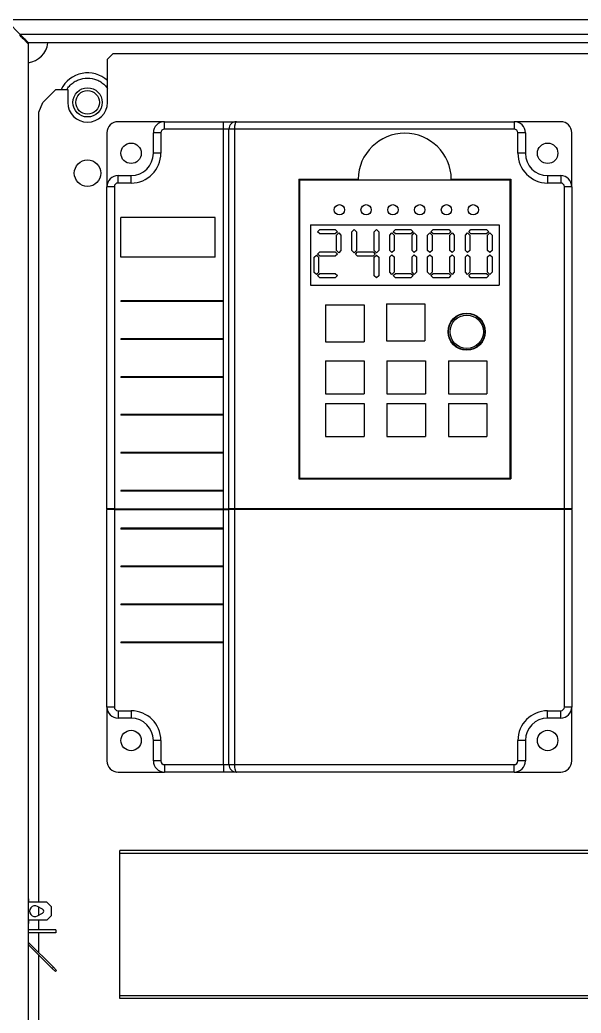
# Model space of a CAD drawing. Header units: millimetres. Extents: x 0 to 279, y 0 to 216.
# Drawn here: x 46.9 to 84.7, y 111.1 to 177.9 of the extents above; entities that cross this region are included whole.
import ezdxf

# ---------------------------------------------------------------- set-up
doc = ezdxf.new("R2010")
doc.units = ezdxf.units.MM

msp = doc.modelspace()

# ---------------------------------------------------------------- linework, layer by layer
at = {"color": 7, "linetype": 'Continuous', "lineweight": 25}
for p, q in [((46.11, 177.787), (46.953, 176.944)), ((140.411, 177.922), (46.166, 177.922)), ((139.624, 176.944), (46.953, 176.944)), ((47.486, 176.321), (47.486, 59.406)), ((139.046, 176.366), (47.531, 176.366)), ((53.195, 175.648), (52.814, 175.267)), ((52.814, 172.372), (52.814, 175.267)), ((53.195, 175.648), (105.944, 175.648)), ((48.47, 172.365), (49.353, 173.248)), ((49.353, 173.248), (50.147, 173.248)), ((50.147, 173.248), (50.147, 172.372)), ((48.203, 171.718), (48.47, 172.365)), ((48.203, 118.57), (48.203, 171.718)), ((56.656, 171.071), (53.531, 171.071)), ((56.656, 170.571), (56.656, 171.071)), ((56.656, 171.071), (60.607, 171.071)), ((60.607, 170.571), (60.607, 171.071)), ((60.607, 171.071), (61.482, 171.071)), ((61.482, 171.071), (80.156, 171.071)), ((83.281, 171.071), (80.156, 171.071)), ((80.156, 171.071), (80.156, 170.571)), ((60.607, 170.571), (56.656, 170.571)), ((60.982, 170.571), (60.607, 170.571)), ((60.607, 159.019), (60.607, 170.571)), ((61.357, 170.571), (60.982, 170.571)), ((60.982, 145.036), (60.982, 170.571)), ((80.156, 170.571), (61.357, 170.571)), ((61.357, 170.571), (61.357, 145.036)), ((52.781, 170.321), (52.781, 166.696)), ((55.906, 168.946), (55.906, 170.321)), ((56.406, 170.321), (55.906, 170.321)), ((56.406, 170.321), (56.406, 168.946)), ((80.406, 168.946), (80.406, 170.321)), ((80.906, 170.321), (80.406, 170.321)), ((80.906, 170.321), (80.906, 168.946)), ((84.031, 166.696), (84.031, 170.321)), ((56.406, 168.946), (55.906, 168.946)), ((80.906, 168.946), (80.406, 168.946)), ((53.531, 166.946), (53.531, 167.446)), ((53.531, 167.446), (54.406, 167.446)), ((54.406, 166.946), (54.406, 167.446)), ((65.675, 167.21), (65.675, 147.04)), ((65.675, 167.21), (69.666, 167.21)), ((65.725, 167.16), (65.725, 147.09)), ((65.725, 167.16), (79.873, 167.16)), ((75.932, 167.21), (79.923, 167.21)), ((79.873, 167.16), (79.873, 147.09)), ((79.923, 167.21), (79.923, 147.04)), ((82.406, 167.446), (83.281, 167.446)), ((82.406, 167.446), (82.406, 166.946)), ((83.281, 167.446), (83.281, 166.946)), ((52.781, 145.036), (52.781, 166.696)), ((53.281, 166.696), (52.781, 166.696)), ((53.281, 166.696), (53.281, 145.036)), ((54.406, 166.946), (53.531, 166.946)), ((83.281, 166.946), (82.406, 166.946)), ((83.531, 145.036), (83.531, 166.696)), ((84.031, 166.696), (83.531, 166.696)), ((84.031, 166.696), (84.031, 145.036)), ((53.711, 161.958), (53.711, 164.618)), ((60.056, 164.618), (53.711, 164.618)), ((60.056, 161.958), (60.056, 164.618)), ((66.456, 164.125), (79.142, 164.125)), ((66.456, 164.125), (66.456, 160.067)), ((66.939, 163.668), (67.088, 163.817)), ((67.088, 163.817), (68.134, 163.817)), ((68.134, 163.817), (68.283, 163.668)), ((69.253, 163.668), (69.403, 163.817)), ((69.403, 163.817), (69.552, 163.668)), ((70.75, 163.668), (70.899, 163.817)), ((70.899, 163.817), (71.049, 163.668)), ((72.019, 163.668), (72.168, 163.817)), ((72.168, 163.817), (73.214, 163.817)), ((73.214, 163.817), (73.363, 163.668)), ((74.559, 163.668), (74.708, 163.817)), ((74.708, 163.817), (75.755, 163.817)), ((75.755, 163.817), (75.904, 163.668)), ((77.099, 163.668), (77.248, 163.817)), ((77.248, 163.817), (78.295, 163.817)), ((78.295, 163.817), (78.444, 163.668)), ((79.142, 164.125), (79.142, 160.067)), ((67.088, 163.518), (66.939, 163.668)), ((68.134, 163.518), (67.088, 163.518)), ((68.283, 163.668), (68.134, 163.518)), ((68.21, 163.443), (68.359, 163.592)), ((68.21, 162.396), (68.21, 163.443)), ((68.359, 163.592), (68.509, 163.443)), ((68.509, 163.443), (68.509, 162.396)), ((69.253, 162.396), (69.253, 163.668)), ((69.552, 163.668), (69.552, 162.396)), ((70.75, 162.396), (70.75, 163.668)), ((71.049, 163.668), (71.049, 162.396)), ((71.793, 163.443), (71.943, 163.592)), ((71.793, 162.413), (71.793, 163.443)), ((71.943, 163.592), (72.093, 163.443)), ((72.168, 163.518), (72.019, 163.668)), ((72.093, 163.443), (72.093, 162.413)), ((73.214, 163.518), (72.168, 163.518)), ((73.363, 163.668), (73.214, 163.518)), ((73.29, 163.443), (73.44, 163.592)), ((73.29, 162.413), (73.29, 163.443)), ((73.44, 163.592), (73.589, 163.443)), ((73.589, 163.443), (73.589, 162.413)), ((74.333, 163.443), (74.483, 163.592)), ((74.333, 162.413), (74.333, 163.443)), ((74.483, 163.592), (74.633, 163.443)), ((74.708, 163.518), (74.559, 163.668)), ((74.633, 163.443), (74.633, 162.413)), ((75.755, 163.518), (74.708, 163.518)), ((75.904, 163.668), (75.755, 163.518)), ((75.83, 163.443), (75.98, 163.592)), ((75.83, 162.413), (75.83, 163.443)), ((75.98, 163.592), (76.129, 163.443)), ((76.129, 163.443), (76.129, 162.413)), ((76.874, 163.443), (77.023, 163.592)), ((76.874, 162.413), (76.874, 163.443)), ((77.023, 163.592), (77.173, 163.443)), ((77.248, 163.518), (77.099, 163.668)), ((77.173, 163.443), (77.173, 162.413)), ((78.295, 163.518), (77.248, 163.518)), ((78.444, 163.668), (78.295, 163.518)), ((78.37, 163.443), (78.52, 163.592)), ((78.37, 162.413), (78.37, 163.443)), ((78.52, 163.592), (78.67, 163.443)), ((78.67, 163.443), (78.67, 162.413)), ((68.359, 162.247), (68.21, 162.396)), ((68.509, 162.396), (68.359, 162.247)), ((69.403, 162.247), (69.253, 162.396)), ((69.552, 162.396), (69.403, 162.247)), ((70.899, 162.247), (70.75, 162.396)), ((71.049, 162.396), (70.899, 162.247)), ((71.943, 162.266), (71.793, 162.413)), ((72.093, 162.413), (71.943, 162.266)), ((73.44, 162.266), (73.29, 162.413)), ((73.589, 162.413), (73.44, 162.266)), ((74.483, 162.266), (74.333, 162.413)), ((74.633, 162.413), (74.483, 162.266)), ((75.98, 162.266), (75.83, 162.413)), ((76.129, 162.413), (75.98, 162.266)), ((77.023, 162.266), (76.874, 162.413)), ((77.173, 162.413), (77.023, 162.266)), ((78.52, 162.266), (78.37, 162.413)), ((78.67, 162.413), (78.52, 162.266)), ((60.056, 161.958), (53.711, 161.958)), ((66.713, 161.948), (66.863, 162.095)), ((66.713, 160.938), (66.713, 161.948)), ((66.863, 162.095), (67.012, 161.948)), ((66.939, 162.171), (67.088, 162.321)), ((67.088, 162.021), (66.939, 162.171)), ((67.012, 161.948), (67.012, 160.938)), ((67.088, 162.321), (68.134, 162.321)), ((68.134, 162.021), (67.088, 162.021)), ((68.134, 162.321), (68.283, 162.171)), ((68.283, 162.171), (68.134, 162.021)), ((69.479, 162.171), (69.628, 162.321)), ((69.628, 162.021), (69.479, 162.171)), ((69.628, 162.321), (70.674, 162.321)), ((70.674, 162.021), (69.628, 162.021)), ((70.674, 162.321), (70.823, 162.171)), ((70.823, 162.171), (70.674, 162.021)), ((70.75, 161.948), (70.899, 162.095)), ((70.75, 160.712), (70.75, 161.948)), ((70.899, 162.095), (71.049, 161.948)), ((71.049, 161.948), (71.049, 160.712)), ((71.793, 161.97), (71.943, 162.117)), ((71.793, 160.939), (71.793, 161.97)), ((71.943, 162.117), (72.093, 161.97)), ((72.093, 161.97), (72.093, 160.939)), ((73.29, 161.97), (73.44, 162.117)), ((73.29, 160.939), (73.29, 161.97)), ((73.44, 162.117), (73.589, 161.97)), ((73.589, 161.97), (73.589, 160.939)), ((74.333, 161.97), (74.483, 162.117)), ((74.333, 160.939), (74.333, 161.97)), ((74.483, 162.117), (74.633, 161.97)), ((74.633, 161.97), (74.633, 160.939)), ((75.83, 161.97), (75.98, 162.117)), ((75.83, 160.939), (75.83, 161.97)), ((75.98, 162.117), (76.129, 161.97)), ((76.129, 161.97), (76.129, 160.939)), ((76.874, 161.97), (77.023, 162.117)), ((76.874, 160.939), (76.874, 161.97)), ((77.023, 162.117), (77.173, 161.97)), ((77.173, 161.97), (77.173, 160.939)), ((78.37, 161.97), (78.52, 162.117)), ((78.37, 160.939), (78.37, 161.97)), ((78.52, 162.117), (78.67, 161.97)), ((78.67, 161.97), (78.67, 160.939)), ((66.863, 160.791), (66.713, 160.938)), ((67.012, 160.938), (66.863, 160.791)), ((66.939, 160.716), (67.088, 160.867)), ((67.088, 160.567), (66.939, 160.716)), ((67.088, 160.867), (68.134, 160.867)), ((68.134, 160.567), (67.088, 160.567)), ((68.134, 160.867), (68.283, 160.716)), ((68.283, 160.716), (68.134, 160.567)), ((70.899, 160.567), (70.75, 160.712)), ((71.049, 160.712), (70.899, 160.567)), ((71.943, 160.791), (71.793, 160.939)), ((72.093, 160.939), (71.943, 160.791)), ((72.019, 160.716), (72.168, 160.867)), ((72.168, 160.567), (72.019, 160.716)), ((72.168, 160.867), (73.214, 160.867)), ((73.214, 160.567), (72.168, 160.567)), ((73.214, 160.867), (73.363, 160.716)), ((73.363, 160.716), (73.214, 160.567)), ((73.44, 160.791), (73.29, 160.939)), ((73.589, 160.939), (73.44, 160.791)), ((74.483, 160.791), (74.333, 160.939)), ((74.633, 160.939), (74.483, 160.791)), ((74.559, 160.716), (74.708, 160.867)), ((74.708, 160.567), (74.559, 160.716)), ((74.708, 160.867), (75.755, 160.867)), ((75.755, 160.567), (74.708, 160.567)), ((75.755, 160.867), (75.904, 160.716)), ((75.904, 160.716), (75.755, 160.567)), ((75.98, 160.791), (75.83, 160.939)), ((76.129, 160.939), (75.98, 160.791)), ((77.023, 160.791), (76.874, 160.939)), ((77.173, 160.939), (77.023, 160.791)), ((77.099, 160.716), (77.248, 160.867)), ((77.248, 160.567), (77.099, 160.716)), ((77.248, 160.867), (78.295, 160.867)), ((78.295, 160.567), (77.248, 160.567)), ((78.295, 160.867), (78.444, 160.716)), ((78.444, 160.716), (78.295, 160.567)), ((78.52, 160.791), (78.37, 160.939)), ((78.67, 160.939), (78.52, 160.791)), ((66.456, 160.067), (79.142, 160.067)), ((60.607, 159.019), (53.711, 159.019)), ((53.711, 159.019), (53.711, 158.969)), ((60.607, 158.969), (53.711, 158.969)), ((60.607, 158.969), (60.607, 159.019)), ((60.607, 156.469), (60.607, 158.969)), ((67.48, 158.759), (70.076, 158.759)), ((67.48, 158.759), (67.48, 156.258)), ((70.076, 158.759), (70.076, 156.258)), ((71.566, 158.823), (74.161, 158.823)), ((71.566, 158.823), (71.566, 156.322)), ((74.161, 158.823), (74.161, 156.322)), ((60.607, 156.469), (53.711, 156.469)), ((53.711, 156.469), (53.711, 156.419)), ((60.607, 156.419), (53.711, 156.419)), ((60.607, 156.419), (60.607, 156.469)), ((60.607, 153.919), (60.607, 156.419)), ((67.48, 156.258), (70.076, 156.258)), ((71.566, 156.322), (74.161, 156.322)), ((67.48, 154.992), (70.076, 154.992)), ((67.48, 154.992), (67.48, 152.763)), ((70.076, 154.992), (70.076, 152.763)), ((71.605, 154.992), (74.201, 154.992)), ((71.605, 154.992), (71.605, 152.763)), ((74.201, 154.992), (74.201, 152.763)), ((75.73, 154.992), (78.326, 154.992)), ((75.73, 154.992), (75.73, 152.763)), ((78.326, 154.992), (78.326, 152.763)), ((53.711, 153.919), (53.711, 153.869)), ((60.607, 153.919), (53.711, 153.919)), ((60.607, 153.869), (53.711, 153.869)), ((60.607, 153.869), (60.607, 153.919)), ((60.607, 151.369), (60.607, 153.869)), ((67.48, 152.763), (70.076, 152.763)), ((71.605, 152.763), (74.201, 152.763)), ((75.73, 152.763), (78.326, 152.763)), ((67.48, 152.117), (70.076, 152.117)), ((67.48, 152.117), (67.48, 149.888)), ((70.076, 152.117), (70.076, 149.888)), ((71.605, 152.117), (74.201, 152.117)), ((71.605, 152.117), (71.605, 149.888)), ((74.201, 152.117), (74.201, 149.888)), ((75.73, 152.117), (78.326, 152.117)), ((75.73, 152.117), (75.73, 149.888)), ((78.326, 152.117), (78.326, 149.888)), ((60.607, 151.369), (53.711, 151.369)), ((53.711, 151.369), (53.711, 151.319)), ((60.607, 151.319), (53.711, 151.319)), ((60.607, 151.319), (60.607, 151.369)), ((60.607, 148.819), (60.607, 151.319)), ((67.48, 149.888), (70.076, 149.888)), ((71.605, 149.888), (74.201, 149.888)), ((75.73, 149.888), (78.326, 149.888)), ((53.711, 148.819), (53.711, 148.769)), ((60.607, 148.819), (53.711, 148.819)), ((60.607, 148.769), (53.711, 148.769)), ((60.607, 148.769), (60.607, 148.819)), ((60.607, 146.269), (60.607, 148.769)), ((65.675, 147.04), (79.923, 147.04)), ((65.725, 147.09), (79.873, 147.09)), ((60.607, 146.269), (53.711, 146.269)), ((53.711, 146.269), (53.711, 146.219)), ((60.607, 146.219), (53.711, 146.219)), ((60.607, 146.219), (60.607, 146.269)), ((60.607, 145.036), (60.607, 146.219)), ((52.781, 145.036), (52.781, 144.986)), ((53.281, 145.036), (52.781, 145.036)), ((53.281, 145.036), (60.607, 145.036)), ((60.607, 145.036), (60.982, 145.036)), ((61.357, 145.036), (60.982, 145.036)), ((83.531, 145.036), (61.357, 145.036)), ((84.031, 145.036), (83.531, 145.036)), ((84.031, 144.986), (84.031, 145.036)), ((52.781, 131.696), (52.781, 144.986)), ((53.281, 144.986), (52.781, 144.986)), ((53.281, 144.986), (53.281, 131.696)), ((53.281, 144.986), (60.607, 144.986)), ((60.607, 143.719), (60.607, 144.986)), ((60.607, 144.986), (60.982, 144.986)), ((60.982, 127.821), (60.982, 144.986)), ((61.357, 144.986), (60.982, 144.986)), ((61.357, 144.986), (61.357, 127.821)), ((83.531, 144.986), (61.357, 144.986)), ((83.531, 131.696), (83.531, 144.986)), ((84.031, 144.986), (83.531, 144.986)), ((84.031, 144.986), (84.031, 131.696)), ((60.607, 143.719), (53.711, 143.719)), ((53.711, 143.719), (53.711, 143.669)), ((60.607, 143.669), (53.711, 143.669)), ((60.607, 143.669), (60.607, 143.719)), ((60.607, 141.169), (60.607, 143.669)), ((53.711, 141.169), (53.711, 141.119)), ((60.607, 141.169), (53.711, 141.169)), ((60.607, 141.119), (53.711, 141.119)), ((60.607, 141.119), (60.607, 141.169)), ((60.607, 138.619), (60.607, 141.119)), ((60.607, 138.619), (53.711, 138.619)), ((53.711, 138.619), (53.711, 138.569)), ((60.607, 138.569), (53.711, 138.569)), ((60.607, 138.569), (60.607, 138.619)), ((60.607, 136.069), (60.607, 138.569)), ((60.607, 136.069), (53.711, 136.069)), ((53.711, 136.069), (53.711, 136.019)), ((60.607, 136.019), (53.711, 136.019)), ((60.607, 136.019), (60.607, 136.069)), ((60.607, 127.821), (60.607, 136.019)), ((52.781, 131.696), (52.781, 128.071)), ((53.281, 131.696), (52.781, 131.696)), ((84.031, 131.696), (83.531, 131.696)), ((84.031, 128.071), (84.031, 131.696)), ((53.531, 131.446), (54.406, 131.446)), ((53.531, 131.446), (53.531, 130.946)), ((54.406, 131.446), (54.406, 130.946)), ((82.406, 131.446), (83.281, 131.446)), ((82.406, 130.946), (82.406, 131.446)), ((83.281, 130.946), (83.281, 131.446)), ((54.406, 130.946), (53.531, 130.946)), ((83.281, 130.946), (82.406, 130.946)), ((55.906, 128.071), (55.906, 129.446)), ((56.406, 129.446), (55.906, 129.446)), ((56.406, 129.446), (56.406, 128.071)), ((80.406, 128.071), (80.406, 129.446)), ((80.906, 129.446), (80.406, 129.446)), ((80.906, 129.446), (80.906, 128.071)), ((56.406, 128.071), (55.906, 128.071)), ((56.656, 127.821), (60.607, 127.821)), ((56.656, 127.821), (56.656, 127.321)), ((60.607, 127.821), (60.982, 127.821)), ((60.607, 127.821), (60.607, 127.321)), ((60.982, 127.821), (61.357, 127.821)), ((61.357, 127.821), (80.156, 127.821)), ((80.156, 127.321), (80.156, 127.821)), ((80.906, 128.071), (80.406, 128.071)), ((53.531, 127.321), (56.656, 127.321)), ((60.607, 127.321), (56.656, 127.321)), ((61.482, 127.321), (60.607, 127.321)), ((80.156, 127.321), (61.482, 127.321)), ((80.156, 127.321), (83.281, 127.321)), ((85.28, 122.048), (53.648, 122.048)), ((53.648, 121.849), (53.648, 122.048)), ((117.148, 121.849), (53.648, 121.849)), ((53.648, 112.277), (53.648, 121.849)), ((47.513, 118.788), (47.486, 118.816)), ((47.513, 118.788), (47.513, 118.57)), ((48.738, 118.57), (47.513, 118.57)), ((48.456, 118.095), (48.122, 118.28)), ((49.038, 118.27), (48.738, 118.57)), ((49.038, 118.27), (49.038, 117.657)), ((48.122, 117.647), (48.456, 117.832)), ((48.203, 117.692), (48.203, 118.235)), ((48.738, 117.357), (49.038, 117.657)), ((47.486, 117.111), (47.513, 117.138)), ((47.513, 117.357), (47.513, 117.138)), ((48.738, 117.357), (47.513, 117.357)), ((48.203, 116.713), (48.203, 117.357)), ((49.351, 116.713), (47.486, 116.713)), ((49.351, 116.501), (47.486, 116.501)), ((48.203, 115.173), (48.203, 116.501)), ((49.351, 116.713), (49.351, 116.501)), ((47.513, 115.863), (47.486, 115.863)), ((47.513, 115.751), (47.486, 115.751)), ((47.486, 115.732), (49.109, 114.108)), ((47.513, 115.863), (47.513, 115.751)), ((49.189, 114.188), (47.513, 115.863)), ((48.203, 69.328), (48.203, 115.014)), ((49.109, 114.108), (49.189, 114.188)), ((49.321, 113.896), (49.109, 114.108)), ((49.189, 114.188), (49.401, 113.976)), ((49.401, 113.976), (49.321, 113.896)), ((53.648, 112.078), (53.648, 112.277)), ((117.148, 112.277), (53.648, 112.277)), ((117.148, 112.078), (53.648, 112.078))]:
    msp.add_line(p, q, dxfattribs=at)
for centre, radius in [((51.48, 172.372), 0.983), ((51.48, 172.372), 0.792), ((54.406, 168.946), 0.687), ((82.406, 168.946), 0.687), ((51.48, 167.609), 0.892), ((68.406, 165.145), 0.347), ((70.206, 165.145), 0.347), ((72.006, 165.145), 0.347), ((73.806, 165.145), 0.347), ((75.606, 165.145), 0.347), ((77.406, 165.145), 0.347), ((76.966, 156.944), 1.249), ((76.966, 156.944), 1.224), ((76.966, 156.944), 1.12), ((54.406, 129.446), 0.687), ((82.406, 129.446), 0.687)]:
    msp.add_circle(centre, radius, dxfattribs=at)
for centre, radius, start, end in [((47.251, 176.601), 1.587, 278.51104, 351.48896), ((51.48, 172.372), 1.984, 47.77839, 153.79399), ((51.48, 172.372), 1.334, 180, 0), ((53.531, 170.321), 0.75, 90, 180), ((56.656, 170.321), 0.75, 90, 180), ((61.482, 170.571), 0.5, 90, 180), ((80.156, 170.321), 0.75, 0, 90), ((83.281, 170.321), 0.75, 0, 90), ((56.656, 170.321), 0.25, 90, 180), ((80.156, 170.321), 0.25, 0, 90), ((72.799, 167.16), 3.133, 0.91439, 179.08561), ((54.406, 168.946), 2, 270, 0), ((54.406, 168.946), 1.5, 270, 0), ((82.406, 168.946), 2, 180, 270), ((82.406, 168.946), 1.5, 180, 270), ((53.531, 166.696), 0.75, 90, 180), ((83.281, 166.696), 0.75, 0, 90), ((53.531, 166.696), 0.25, 90, 180), ((83.281, 166.696), 0.25, 0, 90), ((53.531, 131.696), 0.75, 180, 270), ((53.531, 131.696), 0.25, 180, 270), ((83.281, 131.696), 0.25, 270, 0), ((83.281, 131.696), 0.75, 270, 0), ((54.406, 129.446), 2, 0, 90), ((82.406, 129.446), 2, 90, 180), ((54.406, 129.446), 1.5, 0, 90), ((82.406, 129.446), 1.5, 90, 180), ((53.531, 128.071), 0.75, 180, 270), ((56.656, 128.071), 0.75, 180, 270), ((56.656, 128.071), 0.25, 180, 270), ((61.482, 127.821), 0.5, 180, 270), ((80.156, 128.071), 0.25, 270, 0), ((80.156, 128.071), 0.75, 270, 0), ((83.281, 128.071), 0.75, 270, 0), ((47.946, 117.963), 0.363, 60.94072, 299.05928), ((48.383, 117.963), 0.15, 299.05928, 60.94072)]:
    msp.add_arc(centre, radius, start, end, dxfattribs=at)
for centre, start_param, end_param in [((61.482, 170.571), 0, 1.570796), ((61.482, 127.821), 1.570796, 3.141593)]:
    msp.add_ellipse(centre, major_axis=(0, 0.5), ratio=0.25, start_param=start_param, end_param=end_param, dxfattribs=at)
for points, knots in [([(47.486, 176.321), (47.483, 176.324), (47.476, 176.331), (47.419, 176.388), (47.309, 176.498), (47.13, 176.676), (46.985, 176.821), (46.908, 176.899)], [0, 0, 0, 0, 0.126762, 0.254662, 0.442193, 0.702129, 1, 1, 1, 1]), ([(46.953, 176.944), (47.043, 176.854), (47.195, 176.702), (47.372, 176.525), (47.474, 176.423), (47.524, 176.373), (47.529, 176.368), (47.531, 176.366)], [0, 0, 0, 0, 0.346438, 0.581441, 0.759023, 0.899724, 1, 1, 1, 1])]:
    msp.add_open_spline(points, degree=3, knots=knots, dxfattribs=at)
at = {"color": 8, "linetype": 'Continuous', "lineweight": 25}
for points, knots in [([(50.098, 173.248), (50.102, 173.255), (50.156, 173.362), (50.317, 173.537), (50.574, 173.751), (50.957, 173.954), (51.274, 173.988), (51.48, 174.01)], [0, 0, 0, 0, 0.0138494, 0.2193721, 0.4248948, 0.6261466, 1, 1, 1, 1]), ([(51.48, 174.01), (51.686, 173.988), (52.004, 173.955), (52.384, 173.75), (52.635, 173.554), (52.758, 173.389), (52.814, 173.315)], [0, 0, 0, 0, 0.393658, 0.605571, 0.821981, 1, 1, 1, 1])]:
    msp.add_open_spline(points, degree=3, knots=knots, dxfattribs=at)

doc.saveas('drawing.dxf')
